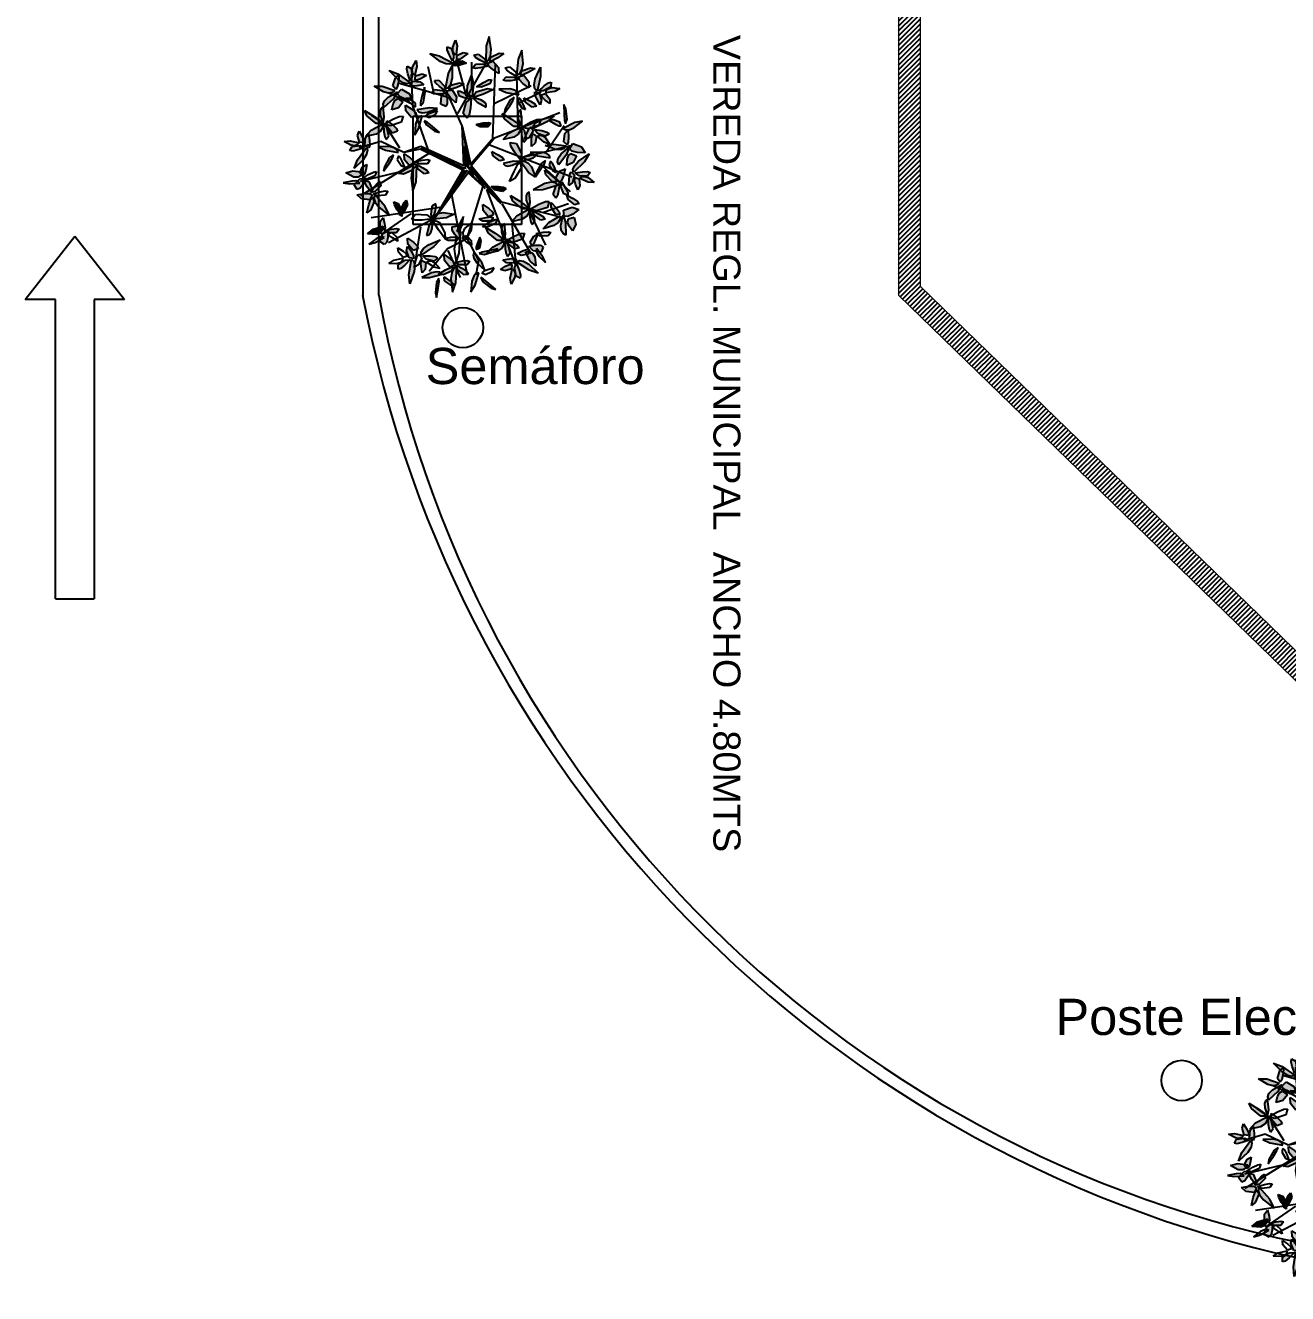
# Model space of a CAD drawing. Header units: millimetres. Extents: x 2448 to 2576, y 1154 to 1321.
# Drawn here: x 2484.01 to 2495.67, y 1280.34 to 1292.05 of the extents above; entities that cross this region are included whole.
import ezdxf

# ---------------------------------------------------------------- set-up
doc = ezdxf.new("R2010")
doc.units = ezdxf.units.MM
doc.linetypes.add('X-REF T19$0$ACAD_ISO02W100', pattern=[15, 12, -3])
for name, color, linetype in [('X-REF T19$0$A-ARBOLES', 104, 'Continuous'), ('X-REF T19$0$A-CORDONES', 1, 'Continuous'), ('X-REF T19$0$A-HATCH', 8, 'Continuous'), ('X-REF T19$0$A-MAMPOSTERIA', 5, 'Continuous')]:
    doc.layers.add(name, color=color, linetype=linetype)
doc.styles.add('Arial', font='arial.ttf', dxfattribs={"height": 0.25})

# ---------------------------------------------------------------- blocks, each defined once
blk = doc.blocks.new('X-REF T19$0$HOJA13')
for p, q in [((-0.159, 0.064), (-0.056, 0.349)), ((-0.056, 0.349), (0.182, 0.151)), ((-0.088, -0.074), (-0.159, 0.064)), ((0.182, 0.151), (0.278, -0.189)), ((0.06, -0.153), (-0.088, -0.074)), ((0.278, -0.189), (0.06, -0.153))]:
    blk.add_line(p, q)
blk = doc.blocks.new('X-REF T19$0$HOJA12')
for p, xscale, yscale, zscale, rotation in [((0.078, 0.499), -0.7881173944166022, 2.57666525243954, 0.7881173944166022, 2.457547795809369), ((-0.547, -0.283), -1.817557556891011, -0.5452694102672879, 1.817557556891011, 195.3712707835825), ((-0.515, 0.212), 1.878651928551221, 0.5452694102672915, 1.878651928551221, 336.2489556574871), ((0.225, -0.279), 1.848104742721105, 0.8186677980483665, 1.848104742721105, 330.9234899051576), ((0.361, 0.176), 2.089427510778918, 0.5147221043699588, 2.089427510778918, 35.45160265640038)]:
    blk.add_blockref('X-REF T19$0$HOJA13', p, dxfattribs=dict(xscale=xscale, yscale=yscale, zscale=zscale, rotation=rotation))
blk = doc.blocks.new('X-REF T19$0$HOJA11')
for p, xscale, yscale, zscale, rotation in [((-0.236, 0.434), 0.8782315926153998, 2.121510394569366, 0.8782315926153998, 2.027330662343098), ((0.417, 0.315), 2.788958066288231, 0.575816716164617, 2.788958066288231, 41.2051949766964), ((-0.535, 0.074), -1.93821894091991, 0.5452694102672915, 1.93821894091991, 161.5649836159353), ((0.635, -0.103), 0.5758144528974043, -1.696902842596522, 0.5758144528974043, 262.2070746669012), ((0.013, -0.763), 2.575127765477518, 0.7881204921510374, 2.575127765477518, 103.2233358614235)]:
    blk.add_blockref('X-REF T19$0$HOJA13', p, dxfattribs=dict(xscale=xscale, yscale=yscale, zscale=zscale, rotation=rotation))
blk = doc.blocks.new('X-REF T19$0$HOJA8', base_point=(55.878, 33.03))
at = {"color": 0, "linetype": 'ByBlock'}
for p, xscale, yscale, zscale, rotation in [((55.484, 33.544), -2.423919195618517, 0.3329656342808676, 2.423919195618517, 304.6162862887426), ((56.091, 33.242), -0.6369088245576009, 2.090963088672041, 0.6369088245576009, 336.0195606201025)]:
    blk.add_blockref('X-REF T19$0$HOJA13', p, dxfattribs=dict(at, xscale=xscale, yscale=yscale, zscale=zscale, rotation=rotation))
at = {"color": 0, "linetype": 'ByBlock', "xscale": -1.637329160493415, "yscale": 0.455154857870177, "zscale": 1.637329160493415}
blk.add_blockref('X-REF T19$0$HOJA13', (55.333, 32.969), dxfattribs=at)
blk = doc.blocks.new('X-REF T19$0$HOJA10')
for p, xscale, yscale, zscale, rotation in [((-0.461, 0.262), 0.6964758369263038, 2.485023334747559, 0.6964758369263038, 30.70465610075785), ((0.061, 0.573), 1.878651928551214, 0.575816716164617, 1.878651928551214, 273.0367053314555), ((0.365, 0.585), 0.636908824557608, 1.484599066610102, 0.636908824557608, 320.5535637719418), ((0.155, -0.234), 1.727443358692213, 0.6063640220619462, 1.727443358692213, 352.5500074369253), ((0.484, 0.033), 1.544160243711609, 0.6063640220619462, 1.544160243711609, 15.14254921127523)]:
    blk.add_blockref('X-REF T19$0$HOJA13', p, dxfattribs=dict(xscale=xscale, yscale=yscale, zscale=zscale, rotation=rotation))
blk = doc.blocks.new('X-REF T19$0$HOJA9', base_point=(57.908, 33.15))
at = {"color": 0, "linetype": 'ByBlock'}
for p, xscale, yscale, zscale, rotation in [((57.878, 33.605), 0.7575702085865075, 2.121510394569363, 0.7575702085865075, 5.479650948518734), ((57.453, 33.301), 0.7575702085865075, 2.060415782774719, 0.7575702085865075, 246.1270025360199), ((57.575, 32.814), 1.484593231342913, 1.061518879932116, 1.484593231342913, 203.1850851585156), ((58.091, 32.695), 1.968766126750012, 1.000424268137465, 1.968766126750012, 291.9583774400813), ((58.484, 33.303), 1.878651928551214, 0.575816716164617, 1.878651928551214, 26.31077704539229)]:
    blk.add_blockref('X-REF T19$0$HOJA13', p, dxfattribs=dict(at, xscale=xscale, yscale=yscale, zscale=zscale, rotation=rotation))
blk = doc.blocks.new('X-REF T19$0$HOJA7', base_point=(54.696, 32.029))
at = {"color": 0, "linetype": 'ByBlock'}
for p, xscale, yscale, zscale, rotation in [((54.394, 32.029), 1.727443358692213, 0.9103097157403468, 1.727443358692213, 343.6738936354017), ((54.545, 32.393), -0.3940586972083011, 1.696902842596515, 0.3940586972083011, 11.88359707230165), ((54.937, 32.274), 0.9393259642756036, 1.696902842596522, 0.9393259642756036, 348.2808948833992), ((54.455, 31.635), -1.545687603003117, -0.485702163767499, 1.545687603003117, 43.07492863925732)]:
    blk.add_blockref('X-REF T19$0$HOJA13', p, dxfattribs=dict(at, xscale=xscale, yscale=yscale, zscale=zscale, rotation=rotation))
at = {"color": 0, "linetype": 'ByBlock', "xscale": 1.515140417173015, "yscale": 0.6369113279592753, "zscale": 1.515140417173015}
blk.add_blockref('X-REF T19$0$HOJA13', (55.151, 31.878), dxfattribs=at)
blk = doc.blocks.new('X-REF T19$0$A$C7F2E6B0C')
at = {"layer": 'X-REF T19$0$A-ARBOLES'}
h = blk.add_hatch(color=256, dxfattribs=at)
h.paths.add_polyline_path([(1.107, 2.218), (1.151, 2.253), (1.11, 2.262), (1.051, 2.235), (1.051, 2.196), (1.074, 2.198)])
h.paths.add_polyline_path([(1.052, 2.324), (1.038, 2.377), (1.013, 2.311), (1.013, 2.276), (1.024, 2.253), (1.045, 2.24)])
h.paths.add_polyline_path([(1.002, 2.299), (0.962, 2.313), (0.962, 2.287), (0.978, 2.243), (1.01, 2.182), (1.023, 2.225)])
h.paths.add_polyline_path([(0.886, 2.232), (0.802, 2.252), (0.896, 2.179), (0.948, 2.156), (0.985, 2.153), (1.011, 2.167)])
h.paths.add_polyline_path([(0.941, 1.928), (0.942, 1.926), (0.971, 1.938), (0.994, 1.969), (1.01, 2.027), (1.011, 2.15), (0.97, 2.069)])
h.paths.add_polyline_path([(1.049, 1.939), (1.119, 1.97), (1.076, 1.981), (0.994, 1.96), (0.973, 1.922), (1, 1.922)])
h.paths.add_polyline_path([(1.006, 1.919), (0.957, 1.908), (0.963, 1.879), (0.992, 1.843), (1.042, 1.797), (1.047, 1.852)])
h.paths.add_polyline_path([(0.903, 1.784), (0.949, 1.763), (0.961, 1.79), (0.96, 1.836), (0.947, 1.903), (0.937, 1.892), (0.949, 1.882), (0.927, 1.881), (0.91, 1.862)])
h.paths.add_polyline_path([(0.927, 1.881), (0.937, 1.892), (0.916, 1.91), (0.843, 1.92), (0.815, 1.89), (0.838, 1.88), (0.883, 1.878)])
h.paths.add_polyline_path([(0.945, 1.909), (0.942, 1.926), (0.941, 1.926), (0.941, 1.928), (0.937, 1.951), (0.884, 2.007), (0.843, 2.002), (0.855, 1.98), (0.89, 1.949)])
h = blk.add_hatch(color=256, dxfattribs=at)
h.paths.add_polyline_path([(1.382, 2.104), (1.439, 2.068), (1.435, 2.123), (1.383, 2.181), (1.336, 2.162), (1.347, 2.135)])
h.paths.add_polyline_path([(1.422, 2.209), (1.485, 2.251), (1.441, 2.255), (1.364, 2.22), (1.349, 2.179), (1.376, 2.184)])
h.paths.add_polyline_path([(1.317, 2.18), (1.318, 2.177), (1.345, 2.194), (1.363, 2.229), (1.369, 2.289), (1.348, 2.41), (1.322, 2.324)])
h.paths.add_polyline_path([(1.247, 2.247), (1.208, 2.236), (1.223, 2.216), (1.263, 2.191), (1.325, 2.161), (1.318, 2.177), (1.317, 2.177), (1.317, 2.18), (1.309, 2.201)])
h.paths.add_polyline_path([(1.333, 2.135), (1.296, 2.157), (1.222, 2.154), (1.199, 2.121), (1.223, 2.115), (1.268, 2.12)])
h = blk.add_hatch(color=256, dxfattribs=at)
h.paths.add_polyline_path([(1.602, 2.056), (1.603, 2.054), (1.631, 2.068), (1.651, 2.102), (1.662, 2.161), (1.651, 2.283), (1.618, 2.199)])
h.paths.add_polyline_path([(1.708, 2.077), (1.775, 2.114), (1.731, 2.121), (1.652, 2.092), (1.634, 2.052), (1.661, 2.055)])
h.paths.add_polyline_path([(1.668, 2.052), (1.62, 2.037), (1.628, 2.009), (1.66, 1.975), (1.714, 1.935), (1.714, 1.99)])
h.paths.add_polyline_path([(1.614, 2.011), (1.579, 2.035), (1.505, 2.038), (1.479, 2.006), (1.503, 1.999), (1.548, 2.001)])
h = blk.add_hatch(color=256, dxfattribs=at)
h.paths.add_polyline_path([(0.64, 1.996), (0.617, 1.962), (0.64, 1.952), (0.683, 1.953), (0.745, 1.962), (0.711, 1.99)])
h.paths.add_polyline_path([(0.722, 2.02), (0.77, 2.049), (0.73, 2.064), (0.669, 2.046), (0.663, 2.007), (0.686, 2.006)])
h.paths.add_polyline_path([(0.682, 2.133), (0.676, 2.188), (0.641, 2.126), (0.636, 2.091), (0.644, 2.067), (0.663, 2.051)])
h.paths.add_polyline_path([(0.628, 2.115), (0.591, 2.135), (0.587, 2.109), (0.598, 2.064), (0.62, 1.999), (0.639, 2.039)])
h.paths.add_polyline_path([(0.519, 2.055), (0.514, 2.007), (0.556, 1.981), (0.592, 1.973), (0.62, 1.983)])
h.paths.add_polyline_path([(0.488, 2.031), (0.507, 2.012), (0.514, 2.007), (0.519, 2.055), (0.518, 2.055)], flags=17)
h.paths.add_polyline_path([(0.424, 2.097), (0.488, 2.031), (0.518, 2.055), (0.505, 2.065)])
h.paths.add_polyline_path([(0.511, 1.988), (0.519, 2.056), (0.485, 2.028), (0.461, 1.955), (0.486, 1.921), (0.501, 1.942)])
h.paths.add_polyline_path([(0.362, 1.951), (0.286, 1.952), (0.372, 1.899), (0.42, 1.887), (0.454, 1.892), (0.477, 1.912)])
h.paths.add_polyline_path([(0.416, 1.85), (0.383, 1.815), (0.372, 1.784), (0.378, 1.754), (0.465, 1.833), (0.502, 1.897)])
h.paths.add_polyline_path([(0.553, 1.804), (0.506, 1.836), (0.48, 1.821), (0.462, 1.787), (0.449, 1.734), (0.512, 1.75)])
h.paths.add_polyline_path([(0.54, 1.923), (0.5, 1.88), (0.52, 1.854), (0.566, 1.835), (0.59, 1.829), (0.58, 1.841), (0.616, 1.836), (0.635, 1.821), (0.613, 1.879)])
h.paths.add_polyline_path([(0.58, 1.841), (0.59, 1.829), (0.637, 1.819), (0.635, 1.821), (0.616, 1.836)])
for points in [[(1.139, 2.163), (1.101, 2.186), (1.03, 2.182), (1.012, 2.145), (1.036, 2.139), (1.078, 2.146)], [(1.339, 1.616), (1.294, 1.612), (1.229, 1.599), (1.265, 1.576), (1.34, 1.577), (1.363, 1.61)], [(1.474, 0.979), (1.505, 1.006), (1.482, 1.018), (1.436, 1.023), (1.368, 1.025), (1.399, 0.995)], [(1.065, 0.645), (1.075, 0.622), (1.084, 0.633), (1.099, 0.669), (1.114, 0.748), (1.084, 0.699)], [(0.345, 0.597), (0.364, 0.623), (0.365, 0.629), (0.342, 0.638), (0.342, 0.65), (0.276, 0.631), (0.225, 0.587), (0.307, 0.581)], [(1.276, 0.523), (1.263, 0.557), (1.241, 0.502), (1.229, 0.463), (1.23, 0.441), (1.262, 0.457)]]:
    blk.add_hatch(color=256, dxfattribs=at).paths.add_polyline_path(points)
h = blk.add_hatch(color=256, dxfattribs=at)
h.paths.add_polyline_path([(1.823, 2.04), (1.821, 2.127), (1.774, 2.018), (1.765, 1.961), (1.772, 1.925), (1.791, 1.903)])
h.paths.add_polyline_path([(1.806, 1.908), (1.851, 1.906), (1.917, 1.945), (1.921, 1.987), (1.895, 1.981), (1.857, 1.954)])
h.paths.add_polyline_path([(1.954, 1.903), (2.002, 1.93), (1.931, 1.938), (1.897, 1.929), (1.879, 1.912), (1.87, 1.889)])
h.paths.add_polyline_path([(1.868, 1.882), (1.83, 1.872), (1.838, 1.85), (1.865, 1.823), (1.91, 1.789), (1.908, 1.831)])
h.paths.add_polyline_path([(1.811, 1.889), (1.771, 1.897), (1.771, 1.872), (1.788, 1.833), (1.82, 1.778), (1.833, 1.821)])
h.paths.add_polyline_path([(1.731, 1.813), (1.67, 1.844), (1.685, 1.803), (1.745, 1.756), (1.785, 1.766), (1.77, 1.787)])
h.paths.add_polyline_path([(1.642, 1.827), (1.626, 1.842), (1.615, 1.809), (1.65, 1.752), (1.683, 1.736), (1.661, 1.791)])
h.paths.add_polyline_path([(1.496, 1.741), (1.488, 1.698), (1.539, 1.771), (1.57, 1.821), (1.581, 1.849), (1.544, 1.825)])
h.paths.add_polyline_path([(1.539, 1.926), (1.439, 1.923), (1.506, 1.892), (1.623, 1.872), (1.613, 1.896), (1.587, 1.914)])
h = blk.add_hatch(color=256, dxfattribs=at)
h.paths.add_polyline_path([(1.183, 1.841), (1.137, 1.801), (1.109, 1.699), (1.145, 1.654), (1.164, 1.684), (1.176, 1.747)])
h.paths.add_polyline_path([(1.187, 1.846), (1.126, 1.882), (1.082, 1.902), (1.056, 1.904), (1.07, 1.864), (1.144, 1.837)])
h.paths.add_polyline_path([(1.203, 1.972), (1.185, 2.048), (1.148, 1.953), (1.148, 1.903), (1.162, 1.871), (1.191, 1.852)])
h.paths.add_polyline_path([(1.297, 1.878), (1.39, 1.921), (1.335, 1.93), (1.228, 1.897), (1.197, 1.852), (1.233, 1.855)])
h.paths.add_polyline_path([(1.273, 1.824), (1.194, 1.845), (1.237, 1.803), (1.323, 1.757), (1.321, 1.781), (1.306, 1.802)])
h.paths.add_polyline_path([(1.354, 1.973), (1.369, 2.014), (1.342, 2.009), (1.296, 1.986), (1.232, 1.945), (1.276, 1.94)])
h = blk.add_hatch(color=256, dxfattribs=at)
h.paths.add_polyline_path([(0.244, 1.448), (0.238, 1.493), (0.218, 1.489), (0.207, 1.476), (0.202, 1.405), (0.236, 1.382), (0.245, 1.405)])
h.paths.add_polyline_path([(0.343, 1.684), (0.368, 1.607), (0.379, 1.667), (0.369, 1.763), (0.351, 1.748), (0.341, 1.724)])
h.paths.add_polyline_path([(0.177, 1.487), (0.148, 1.535), (0.134, 1.495), (0.152, 1.433), (0.191, 1.428), (0.192, 1.451)])
h.paths.add_polyline_path([(0.064, 1.447), (0.009, 1.44), (0.072, 1.406), (0.106, 1.401), (0.13, 1.409), (0.147, 1.428)])
h.paths.add_polyline_path([(0.134, 1.363), (0.199, 1.385), (0.158, 1.404), (0.082, 1.393), (0.063, 1.356), (0.088, 1.352)])
h.paths.add_polyline_path([(0.132, 1.27), (0.101, 1.189), (0.186, 1.272), (0.216, 1.321), (0.224, 1.357), (0.214, 1.385)])
h = blk.add_hatch(color=256, dxfattribs=at)
h.paths.add_polyline_path([(0.668, 1.599), (0.661, 1.499), (0.698, 1.562), (0.731, 1.677), (0.705, 1.669), (0.685, 1.645)])
h.paths.add_polyline_path([(0.776, 1.619), (0.749, 1.632), (0.769, 1.593), (0.848, 1.536), (0.889, 1.524), (0.823, 1.582)])
h.paths.add_polyline_path([(0.815, 1.706), (0.777, 1.691), (0.761, 1.676), (0.793, 1.662), (0.853, 1.691), (0.872, 1.722)])
h.paths.add_polyline_path([(0.682, 1.732), (0.7, 1.713), (0.73, 1.705), (0.779, 1.71), (0.872, 1.745), (0.799, 1.752)])
h.paths.add_polyline_path([(0.633, 1.739), (0.577, 1.777), (0.58, 1.722), (0.63, 1.662), (0.677, 1.68), (0.667, 1.707)])
h = blk.add_hatch(color=256, dxfattribs=at)
h.paths.add_polyline_path([(2.045, 1.633), (2.053, 1.604), (2.069, 1.646), (2.057, 1.742), (2.038, 1.781), (2.041, 1.693)])
h.paths.add_polyline_path([(1.94, 1.641), (1.903, 1.634), (1.954, 1.603), (1.991, 1.585), (2.013, 1.583), (2.002, 1.617)])
h.paths.add_polyline_path([(2.033, 1.561), (2.056, 1.547), (2.087, 1.549), (2.132, 1.568), (2.211, 1.629), (2.139, 1.614)])
h.paths.add_polyline_path([(2.048, 1.513), (2.038, 1.437), (2.069, 1.408), (2.079, 1.432), (2.081, 1.479), (2.077, 1.547)])
h = blk.add_hatch(color=256, dxfattribs=at)
h.paths.add_polyline_path([(0.197, 1.727), (0.219, 1.677), (0.306, 1.606), (0.361, 1.606), (0.339, 1.634), (0.283, 1.674)])
h.paths.add_polyline_path([(0.346, 1.536), (0.364, 1.566), (0.365, 1.601), (0.258, 1.544), (0.205, 1.486), (0.218, 1.489), (0.235, 1.51), (0.238, 1.493), (0.304, 1.509)])
h.paths.add_polyline_path([(0.403, 1.57), (0.372, 1.601), (0.376, 1.53), (0.384, 1.483), (0.397, 1.46), (0.422, 1.494)])
h.paths.add_polyline_path([(0.457, 1.516), (0.504, 1.534), (0.494, 1.561), (0.46, 1.592), (0.437, 1.585), (0.406, 1.593), (0.407, 1.576)])
h.paths.add_polyline_path([(0.416, 1.622), (0.405, 1.616), (0.406, 1.593), (0.437, 1.585), (0.46, 1.592), (0.46, 1.593)])
h = blk.add_hatch(color=256, dxfattribs=at)
h.paths.add_polyline_path([(1.555, 1.647), (1.468, 1.7), (1.491, 1.65), (1.578, 1.579), (1.633, 1.579), (1.611, 1.607)])
h.paths.add_polyline_path([(1.641, 1.736), (1.623, 1.721), (1.613, 1.697), (1.614, 1.657), (1.64, 1.58), (1.651, 1.64)])
h.paths.add_polyline_path([(1.65, 1.573), (1.709, 1.558), (1.727, 1.564), (1.736, 1.572), (1.738, 1.568), (1.756, 1.573), (1.759, 1.588), (1.783, 1.616), (1.824, 1.639), (1.826, 1.646), (1.79, 1.645), (1.731, 1.62)])
h.paths.add_polyline_path([(1.697, 1.518), (1.688, 1.491), (1.694, 1.466), (1.717, 1.475), (1.755, 1.535), (1.738, 1.568), (1.727, 1.564), (1.717, 1.556)])
h.paths.add_polyline_path([(1.675, 1.543), (1.643, 1.574), (1.648, 1.503), (1.656, 1.456), (1.668, 1.433), (1.693, 1.466), (1.676, 1.458), (1.688, 1.491)])
h.paths.add_polyline_path([(1.636, 1.539), (1.636, 1.574), (1.529, 1.517), (1.477, 1.459), (1.576, 1.482), (1.618, 1.509)])
h.paths.add_polyline_path([(1.786, 1.486), (1.754, 1.51), (1.742, 1.49), (1.738, 1.451), (1.74, 1.395), (1.772, 1.423)])
h.paths.add_polyline_path([(1.841, 1.493), (1.816, 1.497), (1.793, 1.489), (1.856, 1.432), (1.907, 1.412), (1.869, 1.472)])
h.paths.add_polyline_path([(1.835, 1.54), (1.768, 1.551), (1.794, 1.515), (1.866, 1.488), (1.901, 1.512), (1.88, 1.527)])
h.paths.add_polyline_path([(1.756, 1.573), (1.754, 1.559), (1.881, 1.621), (1.947, 1.677), (1.833, 1.645), (1.824, 1.639), (1.809, 1.591)], flags=17)
h = blk.add_hatch(color=256, dxfattribs=at)
h.paths.add_polyline_path([(1.828, 1.342), (1.728, 1.339), (1.795, 1.308), (1.912, 1.288), (1.902, 1.313), (1.875, 1.33)])
h.paths.add_polyline_path([(1.859, 1.237), (1.87, 1.265), (1.832, 1.241), (1.785, 1.157), (1.777, 1.114), (1.827, 1.187)])
h.paths.add_polyline_path([(1.74, 1.205), (1.707, 1.243), (1.675, 1.257), (1.641, 1.253), (1.711, 1.154), (1.775, 1.11)])
h.paths.add_polyline_path([(1.666, 1.295), (1.64, 1.26), (1.709, 1.274), (1.755, 1.288), (1.776, 1.303), (1.739, 1.324)])
h.paths.add_polyline_path([(1.601, 1.421), (1.544, 1.431), (1.55, 1.396), (1.582, 1.341), (1.639, 1.266), (1.647, 1.327)])
h.paths.add_polyline_path([(1.573, 1.259), (1.479, 1.236), (1.496, 1.22), (1.522, 1.214), (1.561, 1.22), (1.634, 1.256)])
h.paths.add_polyline_path([(1.487, 1.271), (1.471, 1.292), (1.433, 1.318), (1.372, 1.349), (1.386, 1.308), (1.446, 1.261)])
h = blk.add_hatch(color=256, dxfattribs=at)
h.paths.add_polyline_path([(2.122, 1.42), (2.09, 1.371), (2.114, 1.349), (2.163, 1.338), (2.235, 1.335), (2.201, 1.391)])
h.paths.add_polyline_path([(2.069, 1.272), (2.066, 1.218), (2.125, 1.245), (2.156, 1.306), (2.104, 1.328), (2.081, 1.309)])
h.paths.add_polyline_path([(2.064, 1.318), (2.089, 1.388), (2.012, 1.326), (1.986, 1.286), (1.981, 1.253), (1.993, 1.225)])
h.paths.add_polyline_path([(1.942, 1.415), (1.866, 1.403), (1.961, 1.366), (2.01, 1.363), (2.042, 1.374), (2.061, 1.398)])
h = blk.add_hatch(color=256, dxfattribs=at)
h.paths.add_polyline_path([(0.472, 1.381), (0.425, 1.392), (0.325, 1.39), (0.392, 1.359), (0.509, 1.339), (0.498, 1.363)])
h.paths.add_polyline_path([(0.456, 1.288), (0.467, 1.316), (0.429, 1.291), (0.382, 1.207), (0.374, 1.165), (0.424, 1.237)])
h = blk.add_hatch(color=256, dxfattribs=at)
h.paths.add_polyline_path([(0.62, 1.288), (0.564, 1.326), (0.567, 1.271), (0.617, 1.211), (0.664, 1.229), (0.654, 1.256)])
h.paths.add_polyline_path([(0.577, 1.185), (0.513, 1.144), (0.557, 1.139), (0.635, 1.172), (0.65, 1.213), (0.623, 1.208)])
h.paths.add_polyline_path([(0.628, 1.103), (0.645, 0.981), (0.674, 1.067), (0.682, 1.211), (0.681, 1.213), (0.654, 1.197), (0.636, 1.163)])
h.paths.add_polyline_path([(0.75, 1.141), (0.79, 1.152), (0.775, 1.172), (0.736, 1.198), (0.675, 1.229), (0.681, 1.213), (0.682, 1.214), (0.682, 1.211), (0.69, 1.189)])
h = blk.add_hatch(color=256, dxfattribs=at)
h.paths.add_polyline_path([(2.137, 1.216), (2.123, 1.182), (2.127, 1.153), (2.228, 1.252), (2.273, 1.326), (2.175, 1.259)])
h.paths.add_polyline_path([(2.211, 1.161), (2.143, 1.15), (2.179, 1.124), (2.256, 1.121), (2.282, 1.155), (2.257, 1.163)])
h.paths.add_polyline_path([(2.231, 1.118), (2.206, 1.114), (2.187, 1.099), (2.265, 1.065), (2.32, 1.063), (2.264, 1.107)])
h.paths.add_polyline_path([(2.181, 1.094), (2.143, 1.106), (2.138, 1.084), (2.147, 1.046), (2.167, 0.993), (2.188, 1.03)])
h.paths.add_polyline_path([(2.137, 1.131), (2.107, 1.16), (2.093, 1.138), (2.087, 1.096), (2.085, 1.033), (2.119, 1.062)])
h = blk.add_hatch(color=256, dxfattribs=at)
h.paths.add_polyline_path([(0.21, 1.174), (0.218, 1.229), (0.18, 1.208), (0.159, 1.161), (0.187, 1.157), (0.171, 1.132), (0.182, 1.121), (0.198, 1.138)])
h.paths.add_polyline_path([(0.187, 1.157), (0.159, 1.161), (0.154, 1.149), (0.171, 1.132)])
h.paths.add_polyline_path([(0.099, 1.112), (0.14, 1.111), (0.168, 1.127), (0.171, 1.132), (0.154, 1.149), (0.159, 1.161), (0.091, 1.17), (0.026, 1.15)])
h.paths.add_polyline_path([(0.132, 1.071), (0.119, 1.075), (0.079, 1.075), (0, 1.058), (0.058, 1.05), (0.114, 1.053)])
h.paths.add_polyline_path([(0.154, 1.055), (0.142, 1.068), (0.132, 1.071), (0.114, 1.053)], flags=17)
h.paths.add_polyline_path([(0.154, 1.055), (0.114, 1.053), (0.102, 1.041), (0.131, 0.997), (0.158, 1.009), (0.185, 1.044), (0.207, 1.089), (0.17, 1.093), (0.175, 1.096), (0.154, 1.094), (0.132, 1.071), (0.142, 1.068)])
h = blk.add_hatch(color=256, dxfattribs=at)
h.paths.add_polyline_path([(1.939, 1.168), (1.972, 1.152), (1.95, 1.208), (1.931, 1.244), (1.915, 1.259), (1.904, 1.225)])
h.paths.add_polyline_path([(1.961, 1.1), (1.993, 1.062), (2.016, 1.081), (2.034, 1.123), (2.051, 1.189), (2, 1.168)])
h.paths.add_polyline_path([(1.998, 1.051), (1.984, 1.04), (1.985, 1.039), (1.983, 1.038), (1.965, 1.023), (1.941, 0.951), (1.964, 0.916), (1.978, 0.938), (1.989, 0.983)])
h.paths.add_polyline_path([(1.983, 1.038), (1.984, 1.04), (1.96, 1.06), (1.921, 1.066), (1.863, 1.052), (1.754, 0.995), (1.845, 0.997)])
h.paths.add_polyline_path([(1.93, 1.07), (1.973, 1.069), (1.96, 1.093), (1.922, 1.128), (1.862, 1.175), (1.872, 1.132)])
h.paths.add_polyline_path([(2.037, 0.956), (2.076, 0.945), (2.074, 0.97), (2.055, 1.01), (2.02, 1.067), (2.011, 1.025)])
h.paths.add_polyline_path([(2.065, 0.944), (2.079, 0.903), (2.14, 0.856), (2.18, 0.866), (2.164, 0.887), (2.126, 0.913)])
h = blk.add_hatch(color=256, dxfattribs=at)
h.paths.add_polyline_path([(0.332, 0.832), (0.429, 0.757), (0.39, 0.839), (0.295, 0.947), (0.293, 0.948), (0.284, 0.918), (0.295, 0.88)])
h.paths.add_polyline_path([(0.288, 0.886), (0.271, 0.926), (0.254, 0.904), (0.238, 0.855), (0.221, 0.781), (0.256, 0.808)])
h.paths.add_polyline_path([(0.248, 0.902), (0.269, 0.947), (0.243, 0.96), (0.196, 0.959), (0.13, 0.947), (0.17, 0.909)])
h.paths.add_polyline_path([(0.223, 1.022), (0.255, 0.976), (0.262, 1.012), (0.236, 1.07), (0.202, 1.077), (0.204, 1.055)])
h.paths.add_polyline_path([(0.253, 0.969), (0.295, 0.978), (0.348, 1.031), (0.341, 1.071), (0.319, 1.059), (0.29, 1.024)])
h = blk.add_hatch(color=256, dxfattribs=at)
h.paths.add_polyline_path([(1.727, 0.814), (1.786, 0.799), (1.886, 0.832), (1.904, 0.887), (1.868, 0.886), (1.809, 0.861)])
h.paths.add_polyline_path([(1.811, 0.771), (1.75, 0.802), (1.765, 0.761), (1.825, 0.714), (1.865, 0.724), (1.85, 0.745)])
h.paths.add_polyline_path([(1.753, 0.784), (1.721, 0.815), (1.726, 0.744), (1.733, 0.697), (1.746, 0.674), (1.772, 0.707)])
h.paths.add_polyline_path([(1.714, 0.78), (1.714, 0.815), (1.607, 0.758), (1.554, 0.7), (1.654, 0.723), (1.696, 0.75)])
h.paths.add_polyline_path([(1.633, 0.888), (1.546, 0.941), (1.569, 0.891), (1.656, 0.82), (1.711, 0.82), (1.689, 0.848)])
h.paths.add_polyline_path([(1.692, 0.898), (1.718, 0.821), (1.729, 0.88), (1.719, 0.977), (1.7, 0.962), (1.691, 0.938)])
h = blk.add_hatch(color=256, dxfattribs=at)
h.paths.add_polyline_path([(0.596, 0.857), (0.582, 0.898), (0.563, 0.878), (0.543, 0.83), (0.537, 0.809), (0.545, 0.791), (0.543, 0.773), (0.557, 0.782)])
h.paths.add_polyline_path([(0.473, 0.856), (0.498, 0.81), (0.524, 0.771), (0.537, 0.809), (0.509, 0.868), (0.468, 0.883)])
h = blk.add_hatch(color=256, dxfattribs=at)
h.paths.add_polyline_path([(0.954, 0.734), (1.025, 0.768), (0.924, 0.785), (0.875, 0.775), (0.847, 0.753), (0.834, 0.722)])
h.paths.add_polyline_path([(0.81, 0.764), (0.827, 0.724), (0.85, 0.791), (0.86, 0.838), (0.857, 0.864), (0.821, 0.842)])
h.paths.add_polyline_path([(0.828, 0.717), (0.796, 0.666), (0.769, 0.573), (0.791, 0.579), (0.809, 0.599), (0.823, 0.636)])
h.paths.add_polyline_path([(1.008, 0.621), (1.03, 0.583), (1.072, 0.536), (1.087, 0.592), (1.075, 0.622), (1.069, 0.614), (1.052, 0.607), (1.065, 0.645), (1.059, 0.661), (1.007, 0.651)])
h = blk.add_hatch(color=256, dxfattribs=at)
h.paths.add_polyline_path([(1.345, 0.821), (1.289, 0.859), (1.292, 0.804), (1.342, 0.744), (1.389, 0.762), (1.379, 0.789)])
h.paths.add_polyline_path([(1.32, 0.739), (1.255, 0.725), (1.291, 0.702), (1.366, 0.703), (1.389, 0.736), (1.365, 0.743)])
h.paths.add_polyline_path([(1.408, 0.681), (1.424, 0.722), (1.397, 0.717), (1.351, 0.694), (1.286, 0.653), (1.331, 0.648)])
h = blk.add_hatch(color=256, dxfattribs=at)
h.paths.add_polyline_path([(2.036, 0.807), (2.042, 0.749), (2.075, 0.748), (2.12, 0.769), (2.178, 0.812), (2.117, 0.834)])
h.paths.add_polyline_path([(2.12, 0.615), (2.148, 0.673), (2.134, 0.74), (2.08, 0.725), (2.074, 0.695), (2.088, 0.659)])
h.paths.add_polyline_path([(2.01, 0.666), (2.015, 0.618), (2.032, 0.589), (2.058, 0.574), (2.055, 0.692), (2.031, 0.762)])
h.paths.add_polyline_path([(1.899, 0.691), (1.848, 0.634), (1.945, 0.664), (1.985, 0.693), (2.003, 0.722), (2.003, 0.752)])
h.paths.add_polyline_path([(1.96, 0.768), (2.003, 0.765), (1.996, 0.79), (1.968, 0.828), (1.922, 0.878), (1.921, 0.834)])
h = blk.add_hatch(color=256, dxfattribs=at)
h.paths.add_polyline_path([(0.369, 0.658), (0.365, 0.629), (0.379, 0.623), (0.387, 0.645), (0.383, 0.683), (0.368, 0.737), (0.342, 0.702), (0.342, 0.65)])
h.paths.add_polyline_path([(0.342, 0.65), (0.342, 0.638), (0.365, 0.629), (0.369, 0.658)])
h.paths.add_polyline_path([(0.364, 0.623), (0.365, 0.629), (0.342, 0.638), (0.342, 0.65), (0.276, 0.631), (0.225, 0.587), (0.307, 0.581), (0.345, 0.597)])
h.paths.add_polyline_path([(0.493, 0.637), (0.448, 0.632), (0.383, 0.619), (0.4, 0.608), (0.415, 0.618), (0.414, 0.599), (0.419, 0.596), (0.438, 0.596), (0.449, 0.599), (0.452, 0.597), (0.494, 0.597), (0.517, 0.63)], flags=17)
h.paths.add_polyline_path([(0.403, 0.511), (0.413, 0.554), (0.414, 0.599), (0.4, 0.608), (0.365, 0.587), (0.354, 0.558), (0.364, 0.559), (0.38, 0.552), (0.344, 0.533), (0.338, 0.517), (0.383, 0.49)])
h = blk.add_hatch(color=256, dxfattribs=at)
h.paths.add_polyline_path([(1.065, 0.645), (1.075, 0.622), (1.084, 0.633), (1.099, 0.669), (1.114, 0.748), (1.084, 0.699)])
h.paths.add_polyline_path([(1.065, 0.645), (1.052, 0.607), (1.069, 0.614), (1.075, 0.622)], flags=17)
h.paths.add_polyline_path([(1.075, 0.622), (1.069, 0.614), (1.052, 0.607), (1.065, 0.645), (1.059, 0.661), (1.007, 0.651), (1.008, 0.621), (1.03, 0.583), (1.072, 0.536), (1.087, 0.592)])
h.paths.add_polyline_path([(0.994, 0.557), (0.939, 0.544), (0.971, 0.524), (1.034, 0.526), (1.053, 0.555), (1.033, 0.561)])
h = blk.add_hatch(color=256, dxfattribs=at)
h.paths.add_polyline_path([(1.52, 0.533), (1.567, 0.508), (1.657, 0.537), (1.674, 0.593), (1.639, 0.592), (1.58, 0.567)])
h.paths.add_polyline_path([(1.572, 0.506), (1.567, 0.508), (1.557, 0.505), (1.519, 0.515), (1.526, 0.496), (1.586, 0.449), (1.626, 0.459), (1.611, 0.48)])
h.paths.add_polyline_path([(1.557, 0.505), (1.567, 0.508), (1.52, 0.533), (1.514, 0.529), (1.519, 0.515)])
h.paths.add_polyline_path([(1.519, 0.515), (1.514, 0.529), (1.498, 0.52)])
h.paths.add_polyline_path([(1.523, 0.49), (1.492, 0.521), (1.496, 0.45), (1.504, 0.403), (1.517, 0.38), (1.542, 0.413)])
h.paths.add_polyline_path([(1.485, 0.521), (1.378, 0.464), (1.35, 0.433), (1.43, 0.448), (1.395, 0.423), (1.371, 0.416), (1.425, 0.428), (1.466, 0.456), (1.484, 0.486)])
h.paths.add_polyline_path([(1.488, 0.527), (1.5, 0.586), (1.49, 0.683), (1.471, 0.668), (1.462, 0.644), (1.463, 0.604)])
h.paths.add_polyline_path([(1.403, 0.594), (1.317, 0.647), (1.34, 0.597), (1.426, 0.526), (1.482, 0.526), (1.459, 0.554)])
h.paths.add_polyline_path([(1.35, 0.433), (1.325, 0.406), (1.371, 0.416), (1.395, 0.423), (1.43, 0.448)])
h.paths.add_polyline_path([(1.35, 0.433), (1.343, 0.431), (1.285, 0.417), (1.258, 0.405), (1.302, 0.396), (1.371, 0.416), (1.325, 0.406)])
h = blk.add_hatch(color=256, dxfattribs=at)
h.paths.add_polyline_path([(1.895, 0.567), (1.919, 0.6), (1.894, 0.607), (1.849, 0.602), (1.784, 0.589), (1.821, 0.566)])
h.paths.add_polyline_path([(1.775, 0.528), (1.795, 0.581), (1.761, 0.565), (1.727, 0.512), (1.741, 0.479), (1.758, 0.494)])
h.paths.add_polyline_path([(1.786, 0.452), (1.811, 0.42), (1.828, 0.417), (1.847, 0.466), (1.822, 0.482), (1.778, 0.483), (1.715, 0.474), (1.754, 0.431), (1.785, 0.425), (1.782, 0.435)])
h.paths.add_polyline_path([(1.812, 0.379), (1.87, 0.323), (1.845, 0.376), (1.811, 0.42), (1.785, 0.425), (1.79, 0.412)])
h = blk.add_hatch(color=256, dxfattribs=at)
h.paths.add_polyline_path([(0.838, 0.469), (0.896, 0.533), (0.788, 0.486), (0.742, 0.451), (0.722, 0.42), (0.721, 0.39)])
h.paths.add_polyline_path([(0.842, 0.336), (0.873, 0.364), (0.851, 0.376), (0.804, 0.383), (0.736, 0.384), (0.767, 0.352)])
h.paths.add_polyline_path([(0.719, 0.32), (0.721, 0.281), (0.73, 0.226), (0.758, 0.258), (0.763, 0.322), (0.728, 0.341)])
h.paths.add_polyline_path([(0.652, 0.332), (0.631, 0.353), (0.608, 0.213), (0.615, 0.127), (0.655, 0.238), (0.661, 0.296)])
h.paths.add_polyline_path([(0.509, 0.302), (0.508, 0.26), (0.532, 0.268), (0.569, 0.297), (0.617, 0.346), (0.572, 0.345)])
h.paths.add_polyline_path([(0.597, 0.492), (0.647, 0.432), (0.694, 0.45), (0.685, 0.477), (0.651, 0.509), (0.595, 0.547)])
h.paths.add_polyline_path([(0.631, 0.423), (0.595, 0.475), (0.585, 0.432), (0.611, 0.365), (0.652, 0.359), (0.65, 0.384)])
h = blk.add_hatch(color=256, dxfattribs=at)
h.paths.add_polyline_path([(1.044, 0.326), (1.043, 0.323), (1.042, 0.325), (1.036, 0.324), (1.072, 0.301), (1.146, 0.301), (1.17, 0.333), (1.146, 0.34), (1.101, 0.337)])
h.paths.add_polyline_path([(1.117, 0.209), (1.157, 0.219), (1.142, 0.24), (1.104, 0.266), (1.043, 0.298), (1.049, 0.282), (1.05, 0.282), (1.05, 0.279), (1.057, 0.257)])
h.paths.add_polyline_path([(1.05, 0.279), (1.049, 0.282), (1.021, 0.266), (1.002, 0.232), (0.994, 0.173), (0.998, 0.142), (1.025, 0.116), (1.001, 0.116), (1.009, 0.05), (1.039, 0.136)])
h.paths.add_polyline_path([(0.982, 0.157), (0.95, 0.182), (0.929, 0.189), (0.933, 0.153), (0.988, 0.117), (1.001, 0.116), (0.998, 0.142)])
h.paths.add_polyline_path([(1.002, 0.241), (1.018, 0.282), (0.991, 0.278), (0.944, 0.255), (0.9, 0.227), (0.914, 0.215), (0.903, 0.212), (0.923, 0.209)])
h.paths.add_polyline_path([(0.988, 0.358), (0.933, 0.396), (0.935, 0.341), (0.984, 0.281), (1.031, 0.298), (1.022, 0.325)])
h.paths.add_polyline_path([(0.903, 0.212), (0.914, 0.215), (0.9, 0.227), (0.879, 0.215)])
h.paths.add_polyline_path([(0.903, 0.212), (0.879, 0.215), (0.9, 0.227), (0.894, 0.232), (0.863, 0.238), (0.815, 0.228), (0.725, 0.184), (0.799, 0.184)])
h.paths.add_polyline_path([(0.887, 0.146), (0.885, 0.176), (0.861, 0.138), (0.853, 0.042), (0.863, 0), (0.879, 0.087)])
h = blk.add_hatch(color=256, dxfattribs=at)
h.paths.add_polyline_path([(1.369, 0.086), (1.41, 0.074), (1.344, 0.132), (1.297, 0.169), (1.27, 0.183), (1.29, 0.143)])
h.paths.add_polyline_path([(1.252, 0.228), (1.227, 0.219), (1.206, 0.196), (1.189, 0.15), (1.181, 0.05), (1.219, 0.113)])
h.paths.add_polyline_path([(1.308, 0.253), (1.282, 0.322), (1.211, 0.418), (1.202, 0.393), (1.208, 0.362), (1.234, 0.321)])
h = blk.add_hatch(color=256, dxfattribs=at)
h.paths.add_polyline_path([(1.719, 0.252), (1.801, 0.224), (1.715, 0.306), (1.665, 0.334), (1.628, 0.341), (1.601, 0.33)])
h.paths.add_polyline_path([(1.597, 0.197), (1.636, 0.179), (1.638, 0.205), (1.626, 0.25), (1.601, 0.314), (1.584, 0.273)])
h.paths.add_polyline_path([(1.589, 0.221), (1.58, 0.245), (1.561, 0.26), (1.544, 0.177), (1.553, 0.123), (1.585, 0.186)])
h.paths.add_polyline_path([(1.536, 0.304), (1.5, 0.288), (1.453, 0.258), (1.494, 0.245), (1.555, 0.265), (1.559, 0.304)])
h.paths.add_polyline_path([(1.581, 0.316), (1.603, 0.351), (1.579, 0.36), (1.536, 0.357), (1.474, 0.346), (1.51, 0.319)])
h = blk.add_hatch(color=256, dxfattribs=at)
h.paths.add_polyline_path([(1.727, 0.335), (1.78, 0.293), (1.77, 0.375), (1.748, 0.409), (1.719, 0.423), (1.713, 0.423), (1.708, 0.399), (1.696, 0.397)])
h.paths.add_polyline_path([(1.696, 0.397), (1.708, 0.399), (1.713, 0.423), (1.683, 0.422)], flags=17)
h.paths.add_polyline_path([(1.713, 0.423), (1.716, 0.438), (1.693, 0.442), (1.657, 0.431), (1.607, 0.407), (1.646, 0.388), (1.696, 0.397), (1.683, 0.422)])
for p, q in [((0.84, 1.874), (0.786, 2.129)), ((1.139, 1.859), (1.047, 2.198)), ((1.061, 1.699), (1.33, 2.178)), ((1.188, 1.921), (1.189, 2.174)), ((1.382, 1.469), (1.408, 2.161)), ((0.645, 1.769), (0.632, 2.061)), ((1.618, 1.559), (1.603, 2.058)), ((0.651, 1.778), (0.416, 1.889)), ((0.984, 1.842), (0.519, 1.977)), ((0.91, 1.862), (0.947, 1.903)), ((0.947, 1.903), (0.96, 1.836)), ((1.394, 1.792), (1.737, 1.957)), ((1.623, 1.798), (1.828, 1.899)), ((0.786, 1.365), (0.645, 1.769)), ((0.903, 1.784), (0.91, 1.862)), ((0.949, 1.763), (0.903, 1.784)), ((0.961, 1.79), (0.949, 1.763)), ((0.96, 1.836), (0.961, 1.79)), ((1.101, 1.586), (0.984, 1.842)), ((0.385, 1.596), (0.266, 1.681)), ((1.398, 1.475), (2.002, 1.708)), ((0.523, 1.377), (0.385, 1.596)), ((1.116, 1.215), (1.101, 1.586)), ((1.183, 1.218), (1.103, 1.58)), ((1.879, 1.348), (2.043, 1.589)), ((0.347, 1.441), (0.149, 1.38)), ((0.56, 1.339), (0.347, 1.441)), ((1.117, 1.506), (1.146, 1.206)), ((1.161, 1.227), (1.117, 1.506)), ((1.175, 1.232), (1.388, 1.478)), ((1.183, 1.218), (1.398, 1.475)), ((1.346, 1.411), (2.111, 1.115)), ((1.648, 1.292), (2.116, 1.406)), ((0.797, 1.332), (0.16, 0.939)), ((0.717, 1.394), (0.56, 1.339)), ((0.713, 1.369), (0.56, 1.339)), ((1.105, 1.174), (0.713, 1.369)), ((1.116, 1.215), (0.717, 1.394)), ((0.722, 1.379), (1.113, 1.179)), ((1.126, 1.188), (0.722, 1.379)), ((1.118, 1.394), (1.126, 1.188)), ((1.146, 1.206), (1.118, 1.394)), ((0.846, 0.733), (1.105, 1.174)), ((1.113, 1.179), (0.94, 0.878)), ((0.94, 0.878), (1.147, 1.174)), ((1.056, 1.067), (1.131, 1.174)), ((1.147, 1.174), (1.056, 1.067)), ((1.154, 1.198), (1.161, 1.227)), ((1.21, 1.132), (1.154, 1.198)), ((1.173, 1.205), (1.312, 1.007)), ((1.433, 0.889), (1.173, 1.205)), ((1.183, 1.218), (1.462, 0.883)), ((1.834, 1.219), (2.097, 0.977)), ((0.503, 1.155), (0.158, 1.072)), ((1.154, 1.152), (0.846, 0.733)), ((1.29, 1.029), (1.154, 1.152)), ((1.155, 1.167), (1.21, 1.132)), ((1.312, 1.007), (1.155, 1.167)), ((1.002, 0.951), (1.145, 0.207)), ((1.29, 1.029), (1.143, 0.547)), ((1.595, 0.297), (1.326, 0.998)), ((1.459, 0.865), (1.326, 0.998)), ((0.892, 0.831), (0.258, 0.736)), ((1.462, 0.883), (2.018, 0.742)), ((1.467, 0.868), (1.735, 0.405)), ((1.7, 0.838), (1.869, 0.482)), ((1.851, 0.787), (2.081, 0.867)), ((0.627, 0.775), (0.347, 0.581)), ((0.854, 0.736), (0.419, 0.503)), ((0.715, 0.65), (0.663, 0.313)), ((1.558, 0.685), (1.595, 0.297)), ((1.145, 0.541), (0.964, 0.448)), ((1.143, 0.547), (1.25, 0.34)), ((0.964, 0.448), (0.795, 0.241)), ((0.968, 0.434), (1.082, 0.185)), ((1.25, 0.34), (1.226, 0.205))]:
    blk.add_line(p, q, dxfattribs=at)
for name, p, xscale, yscale, zscale, rotation in [('X-REF T19$0$HOJA10', (1.016, 2.177), 0.1666666666666667, 0.1666666666666667, 0.1666666666666667, 27.21155357726388), ('X-REF T19$0$HOJA12', (1.337, 2.177), 0.1666666666666666, 0.1666666666666666, 0.1666666666666666, 0.8085475586159863), ('X-REF T19$0$HOJA12', (1.622, 2.052), 0.1666666666666667, 0.1666666666666667, 0.1666666666666667, 356.2616337243699), ('X-REF T19$0$HOJA9', (0.469, 1.874), 0.1666666666666667, 0.1666666666666667, 0.1666666666666667, 60.0172339359362), ('X-REF T19$0$HOJA10', (0.626, 1.993), 0.1666666666666667, 0.1666666666666667, 0.1666666666666667, 19.23517653788666), ('X-REF T19$0$HOJA12', (0.961, 1.922), 0.1666666666666667, 0.1666666666666667, 0.1666666666666667, 350.9557079183086), ('X-REF T19$0$HOJA10', (1.803, 1.901), 0.1666666666666667, 0.1666666666666667, 0.1666666666666667, 311.8079254553622), ('X-REF T19$0$HOJA11', (1.185, 1.846), 0.1666666666666667, 0.1666666666666667, 0.1666666666666667, 345.3367937141088), ('X-REF T19$0$HOJA13', (1.321, 1.987), 0.3482379184631531, 0.08578701739499313, 0.3482379184631531, 214.657400369521), ('X-REF T19$0$HOJA8', (0.703, 1.726), 0.1666666666666666, 0.1666666666666666, 0.1666666666666666, 308.666397115027), ('X-REF T19$0$HOJA8', (1.605, 1.885), 0.1666666666666667, 0.1666666666666667, 0.1666666666666667, 109.2351765378862), ('X-REF T19$0$HOJA11', (0.373, 1.599), 0.1666666666666667, 0.1666666666666667, 0.1666666666666667, 109.2351765378862), ('X-REF T19$0$HOJA13', (0.639, 1.712), 0.3080174571201842, 0.1364446330080611, 0.3080174571201842, 150.1292876182783), ('X-REF T19$0$HOJA11', (1.644, 1.572), 0.1666666666666667, 0.1666666666666667, 0.1666666666666667, 109.2351765378862), ('X-REF T19$0$HOJA13', (1.742, 1.792), 0.3131086547585369, 0.09087823504454857, 0.3131086547585369, 155.4547533706077), ('X-REF T19$0$HOJA8', (2.055, 1.561), 0.1666666666666666, 0.1666666666666666, 0.1666666666666666, 325.7526233813655), ('X-REF T19$0$HOJA8', (0.716, 1.66), 0.1666666666666667, 0.1666666666666667, 0.1666666666666667, 193.1846847673626), ('X-REF T19$0$HOJA10', (1.76, 1.549), 0.1666666666666666, 0.1666666666666666, 0.1666666666666666, 260.7221364054591), ('X-REF T19$0$HOJA10', (0.205, 1.391), 0.1666666666666667, 0.1666666666666667, 0.1666666666666667, 109.2351765378862), ('X-REF T19$0$HOJA13', (0.465, 1.566), 0.3080174571201842, 0.1364446330080611, 0.3080174571201842, 150.1292876182783), ('X-REF T19$0$HOJA13', (1.315, 1.603), -0.302926259481835, -0.09087823504454798, 0.302926259481835, 14.57706849670308), ('X-REF T19$0$HOJA9', (2.061, 1.36), 0.1666666666666667, 0.1666666666666667, 0.1666666666666667, 70.43776703632994), ('X-REF T19$0$HOJA8', (0.491, 1.352), 0.1666666666666667, 0.1666666666666667, 0.1666666666666667, 109.2351765378862), ('X-REF T19$0$HOJA11', (1.641, 1.261), 0.1666666666666667, 0.1666666666666667, 0.1666666666666667, 206.8636747204117), ('X-REF T19$0$HOJA8', (1.894, 1.302), 0.1666666666666667, 0.1666666666666667, 0.1666666666666667, 109.2351765378862), ('X-REF T19$0$HOJA12', (0.662, 1.214), 0.1666666666666667, 0.1666666666666667, 0.1666666666666667, 179.2057977131206), ('X-REF T19$0$HOJA13', (1.444, 1.297), 0.3131086547585369, 0.09087823504454857, 0.3131086547585369, 155.4547533706077), ('X-REF T19$0$HOJA10', (2.136, 1.145), 0.1666666666666666, 0.1666666666666666, 0.1666666666666666, 279.2351765378862), ('X-REF T19$0$HOJA7', (0.161, 1.087), 0.1666666666666667, 0.1666666666666667, 0.1666666666666667, 85.2347676020717), ('X-REF T19$0$HOJA13', (0.259, 1.135), 0.3482379184631531, 0.08578701739499313, 0.3482379184631531, 214.657400369521), ('X-REF T19$0$HOJA12', (1.979, 1.058), 0.1666666666666667, 0.1666666666666667, 0.1666666666666667, 109.2351765378862), ('X-REF T19$0$HOJA12', (0.278, 0.936), 0.1666666666666666, 0.1666666666666666, 0.1666666666666666, 223.6889352683247), ('X-REF T19$0$HOJA13', (1.455, 1.01), 0.3131086547585369, 0.09087823504454857, 0.3131086547585369, 181.5512151240953), ('X-REF T19$0$HOJA11', (1.722, 0.813), 0.1666666666666667, 0.1666666666666667, 0.1666666666666667, 109.2351765378862), ('X-REF T19$0$HOJA9', (2.027, 0.722), 0.1666666666666667, 0.1666666666666667, 0.1666666666666667, 109.2351765378862), ('X-REF T19$0$HOJA13', (2.137, 0.892), 0.3131086547585369, 0.09087823504454857, 0.3131086547585369, 155.4547533706077), ('X-REF T19$0$HOJA13', (0.497, 0.835), 0.3482379184631531, 0.08578701739499313, 0.3482379184631531, 306.2375238207262), ('X-REF T19$0$HOJA13', (0.561, 0.846), 0.3482379184631531, 0.08578701739499313, 0.3482379184631531, 254.5267569638504), ('X-REF T19$0$HOJA11', (0.827, 0.726), 0.1666666666666667, 0.1666666666666667, 0.1666666666666667, 267.3074380092152), ('X-REF T19$0$HOJA13', (1.351, 0.794), 0.3080174571201842, 0.1364446330080611, 0.3080174571201842, 150.1292876182783), ('X-REF T19$0$HOJA7', (0.374, 0.584), 0.1666666666666667, 0.1666666666666667, 0.1666666666666667, 109.2351765378862), ('X-REF T19$0$HOJA7', (1.078, 0.589), 0.1666666666666666, 0.1666666666666666, 0.1666666666666666, 332.6744822680687), ('X-REF T19$0$HOJA11', (1.493, 0.519), 0.1666666666666667, 0.1666666666666667, 0.1666666666666667, 109.2351765378862), ('X-REF T19$0$HOJA13', (1.341, 0.73), -0.302926259481835, -0.09087823504454798, 0.302926259481835, 14.57706849670308), ('X-REF T19$0$HOJA13', (1.375, 0.695), 0.3482379184631531, 0.08578701739499313, 0.3482379184631531, 214.657400369521), ('X-REF T19$0$HOJA13', (1.822, 0.75), 0.3131086547585369, 0.09087823504454857, 0.3131086547585369, 155.4547533706077), ('X-REF T19$0$HOJA13', (0.469, 0.623), -0.302926259481835, -0.09087823504454798, 0.302926259481835, 14.57706849670308), ('X-REF T19$0$HOJA7', (1.756, 0.44), 0.1666666666666667, 0.1666666666666667, 0.1666666666666667, 209.5374161351126), ('X-REF T19$0$HOJA13', (1.87, 0.594), -0.302926259481835, -0.09087823504454798, 0.302926259481835, 14.57706849670308), ('X-REF T19$0$HOJA10', (0.62, 0.354), 0.1666666666666667, 0.1666666666666667, 0.1666666666666667, 135.2339845136048), ('X-REF T19$0$HOJA13', (0.656, 0.482), 0.3080174571201842, 0.1364446330080611, 0.3080174571201842, 150.1292876182783), ('X-REF T19$0$HOJA10', (0.728, 0.381), 0.1666666666666667, 0.1666666666666667, 0.1666666666666667, 268.7172138722114), ('X-REF T19$0$HOJA13', (1.046, 0.473), -0.1313528990694337, 0.4294442087399233, 0.1313528990694337, 181.66334550893), ('X-REF T19$0$HOJA8', (1.215, 0.396), 0.1666666666666667, 0.1666666666666667, 0.1666666666666667, 245.0171418994395), ('X-REF T19$0$HOJA13', (1.583, 0.485), 0.3131086547585369, 0.09087823504454857, 0.3131086547585369, 155.4547533706077), ('X-REF T19$0$HOJA12', (1.03, 0.283), 0.1666666666666667, 0.1666666666666667, 0.1666666666666667, 178.411742506044), ('X-REF T19$0$HOJA10', (1.595, 0.32), 0.1666666666666666, 0.1666666666666666, 0.1666666666666666, 201.4915399474431), ('X-REF T19$0$HOJA8', (0.892, 0.219), 0.1666666666666667, 0.1666666666666667, 0.1666666666666667, 133.8503587239341), ('X-REF T19$0$HOJA8', (1.237, 0.211), 0.1666666666666667, 0.1666666666666667, 0.1666666666666667, 192.8832774312275)]:
    blk.add_blockref(name, p, dxfattribs=dict(at, xscale=xscale, yscale=yscale, zscale=zscale, rotation=rotation))
blk = doc.blocks.new('X-REF T19$0$TOPSY 19')
at = {"layer": 'X-REF T19$0$A-MAMPOSTERIA', "lineweight": 13}
for p, q in [((0, -15.357), (0, -28.482)), ((0.199, -15.357), (0.199, -28.4)), ((0.199, -28.4), (4.231, -32.312)), ((0, -28.482), (4.149, -32.511))]:
    blk.add_line(p, q, dxfattribs=at)
blk = doc.blocks.new('X-REF T19')
at = {"layer": 'X-REF T19$0$A-HATCH'}
h = blk.add_hatch(dxfattribs=at)
h.set_pattern_fill('ANSI31', color=256, scale=0.01, style=0)
h.paths.add_polyline_path([(261.162, 164.51), (261.162, 164.788), (257.859, 167.993), (257.859, 170.49), (257.66, 170.49), (257.66, 167.911)])
h = blk.add_hatch(dxfattribs=at)
h.set_pattern_fill('ANSI31', color=256, scale=0.01, style=0)
h.paths.add_polyline_path([(269.654, 164.081), (269.201, 164.081), (269.201, 165.71), (269.002, 165.71), (269.002, 164.081), (266.206, 164.081), (266.206, 165.71), (266.106, 165.71), (266.106, 164.081), (263.235, 164.081), (263.235, 165.727), (263.135, 165.727), (263.135, 164.081), (261.891, 164.081), (261.162, 164.788), (261.162, 164.51), (261.809, 163.882), (267.416, 163.882), (269.654, 163.882)])
for p, q in [((249.596, 167.871), (250.054, 168.456)), ((250.054, 168.456), (250.511, 167.871)), ((249.876, 167.871), (249.596, 167.871)), ((249.876, 165.106), (249.876, 167.871)), ((250.511, 167.871), (250.231, 167.871)), ((250.231, 167.871), (250.231, 165.106)), ((249.876, 165.106), (250.231, 165.106))]:
    blk.add_line(p, q)
for centre in [(253.637, 167.61), (260.276, 160.658)]:
    blk.add_circle(centre, 0.187)
at = {"layer": 'X-REF T19$0$A-CORDONES', "linetype": 'Continuous'}
for p, q in [((252.715, 167.883), (252.715, 196.393)), ((252.86, 167.909), (252.86, 181.036)), ((253.178, 169.563), (254.178, 169.563)), ((253.178, 168.563), (253.178, 169.563)), ((254.178, 169.563), (254.178, 168.563)), ((254.178, 168.563), (253.178, 168.563))]:
    blk.add_line(p, q, dxfattribs=at)
for centre, radius, start, end in [((263.757, 170.002), 11.243, 190.717, 259.9346), ((263.598, 169.841), 10.91, 190.192, 260.4706)]:
    blk.add_arc(centre, radius, start, end, dxfattribs=at)
at = {"linetype": 'X-REF T19$0$ACAD_ISO02W100'}
blk.add_blockref('X-REF T19$0$TOPSY 19', (257.66, 196.393), dxfattribs=at)
for p in [(252.531, 167.889), (260.699, 158.723)]:
    blk.add_blockref('X-REF T19$0$A$C7F2E6B0C', p)

msp = doc.modelspace()

# ---------------------------------------------------------------- block references
msp.add_blockref('X-REF T19', (2234.414, 1121.648))

# ---------------------------------------------------------------- texts
at = {"style": 'Arial'}
for s, height, p in [('Semáforo', 0.3341, (2487.707, 1288.737)), ('Poste Electrico', 0.33413, (2493.524, 1282.727))]:
    msp.add_text(s, height=height, dxfattribs=at).set_placement(p)
at = {"insert": (2490.361, 1284.414), "char_height": 0.25, "width": 18.00674, "attachment_point": 9, "rotation": 270, "style": 'Arial'}
msp.add_mtext('VEREDA REGL. MUNICIPAL  ANCHO 4.80MTS', dxfattribs=at)

doc.saveas('drawing.dxf')
